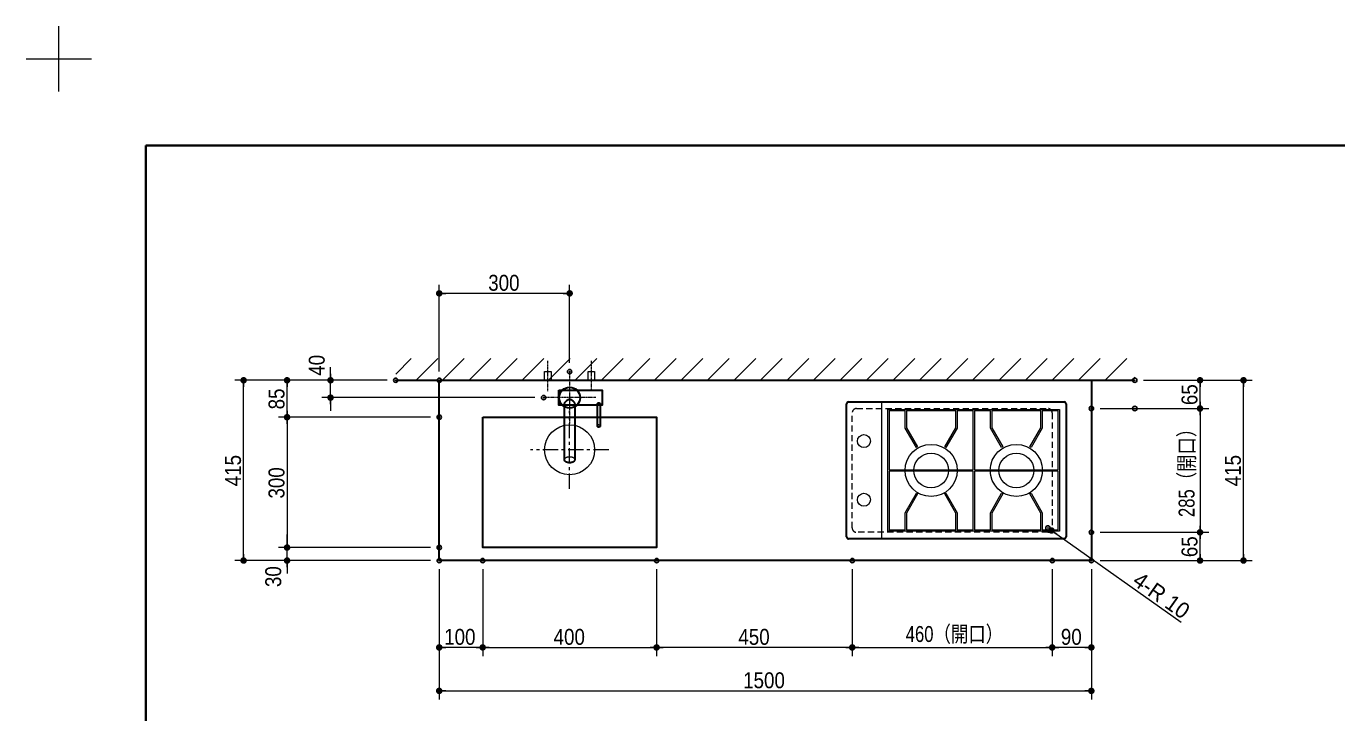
# Model space of a CAD drawing. Units: millimetres, scale not verified. Extents: x -6062 to 6062, y -3045 to 3045.
# Drawn here: x -6062 to -3048, y 1465 to 3045 of the extents above; entities that cross this region are included whole.
import ezdxf
from ezdxf.enums import TextEntityAlignment as Align

# ---------------------------------------------------------------- set-up
doc = ezdxf.new("R2010")
doc.units = ezdxf.units.MM
doc.header["$LTSCALE"] = 20
doc.header["$PDMODE"] = 32
doc.header["$PDSIZE"] = 10
doc.linetypes.add('USER1', pattern=[1.11, 0.71, -0.4])
doc.linetypes.add('USER2', pattern=[2.91, 1.76, -0.4, 0.35, -0.4])
for name, color, linetype, lineweight in [('0-0_4給排水', 7, 'Continuous', 15), ('0-1_1図面枠', 7, 'Continuous', 20), ('0-2_5ボウル・キャビネット', 7, 'Continuous', 15), ('0-3_2寸法-2', 7, 'Continuous', 15), ('0-4_0', 7, 'Continuous', 25), ('0-6_2寸法-1', 7, 'Continuous', 15)]:
    doc.layers.add(name, color=color, linetype=linetype, lineweight=lineweight)
doc.layers.add('0-5_Defpoints', color=7, linetype='Continuous')
doc.styles.add('ＭＳ Ｐゴシック', font='')
doc.styles.get('ＭＳ Ｐゴシック').set_extended_font_data('MS PGothic')

# ---------------------------------------------------------------- blocks, each defined once
blk = doc.blocks.new('グループ-8')
at = {"layer": '0-1_1図面枠', "lineweight": 15}
for p, q in [((-84000, 57900), (-84000, 60900)), ((-85500, 59400), (-82500, 59400))]:
    blk.add_line(p, q, dxfattribs=at)
blk = doc.blocks.new('グループ-10')
at = {"layer": '0-1_1図面枠', "lineweight": 35}
blk.add_lwpolyline([(-80000, 55400), (80000, 55400), (80000, -55400), (-80000, -55400)], close=True, dxfattribs=at)
blk = doc.blocks.new('図面枠')
at = {"layer": '0-1_1図面枠'}
for name in ['グループ-8', 'グループ-10']:
    blk.add_blockref(name, (0, 0), dxfattribs=at)
blk = doc.blocks.new('_Dot')
at = {"layer": '0-4_0'}
blk.add_line((-10, 0), (-20, 0), dxfattribs=at)
for points in [[(0, 0), (-10, 0), (-9.92, 1.25)], [(0, 0), (-9.92, -1.25), (-10, 0)], [(0, 0), (-9.92, 1.25), (-9.69, 2.49)], [(0, 0), (-9.69, -2.49), (-9.92, -1.25)], [(0, 0), (-9.69, 2.49), (-9.3, 3.68)], [(0, 0), (-9.3, -3.68), (-9.69, -2.49)], [(0, 0), (-9.3, 3.68), (-8.76, 4.82)], [(0, 0), (-8.76, -4.82), (-9.3, -3.68)], [(0, 0), (-8.76, 4.82), (-8.09, 5.88)], [(0, 0), (-8.09, -5.88), (-8.76, -4.82)], [(0, 0), (-8.09, 5.88), (-7.29, 6.85)], [(0, 0), (-7.29, -6.85), (-8.09, -5.88)], [(0, 0), (-7.29, 6.85), (-6.37, 7.71)], [(0, 0), (-6.37, -7.71), (-7.29, -6.85)], [(0, 0), (-6.37, 7.71), (-5.36, 8.44)], [(0, 0), (-5.36, -8.44), (-6.37, -7.71)], [(0, 0), (-5.36, 8.44), (-4.26, 9.05)], [(0, 0), (-4.26, -9.05), (-5.36, -8.44)], [(0, 0), (-4.26, 9.05), (-3.09, 9.51)], [(0, 0), (-3.09, -9.51), (-4.26, -9.05)], [(0, 0), (-3.09, 9.51), (-1.87, 9.82)], [(0, 0), (-1.87, -9.82), (-3.09, -9.51)], [(0, 0), (-1.87, 9.82), (-0.63, 9.98)], [(0, 0), (-0.63, -9.98), (-1.87, -9.82)], [(0, 0), (-0.63, 9.98), (0.63, 9.98)], [(0, 0), (0.63, -9.98), (-0.63, -9.98)], [(0, 0), (0.63, 9.98), (1.87, 9.82)], [(0, 0), (1.87, 9.82), (3.09, 9.51)], [(0, 0), (3.09, 9.51), (4.26, 9.05)], [(0, 0), (4.26, 9.05), (5.36, 8.44)], [(0, 0), (5.36, 8.44), (6.37, 7.71)], [(0, 0), (6.37, 7.71), (7.29, 6.85)], [(0, 0), (7.29, 6.85), (8.09, 5.88)], [(0, 0), (8.09, 5.88), (8.76, 4.82)], [(0, 0), (8.76, 4.82), (9.3, 3.68)], [(0, 0), (9.3, 3.68), (9.69, 2.49)], [(0, 0), (9.69, 2.49), (9.92, 1.25)], [(0, 0), (9.92, 1.25), (10, 0)], [(0, 0), (1.87, -9.82), (0.63, -9.98)], [(0, 0), (3.09, -9.51), (1.87, -9.82)], [(0, 0), (4.26, -9.05), (3.09, -9.51)], [(0, 0), (5.36, -8.44), (4.26, -9.05)], [(0, 0), (6.37, -7.71), (5.36, -8.44)], [(0, 0), (7.29, -6.85), (6.37, -7.71)], [(0, 0), (8.09, -5.88), (7.29, -6.85)], [(0, 0), (8.76, -4.82), (8.09, -5.88)], [(0, 0), (9.3, -3.68), (8.76, -4.82)], [(0, 0), (9.69, -2.49), (9.3, -3.68)], [(0, 0), (9.92, -1.25), (9.69, -2.49)], [(0, 0), (10, 0), (9.92, -1.25)]]:
    blk.add_solid(points, dxfattribs=at)
blk = doc.blocks.new('グループ-13')
at = {"layer": '0-2_5ボウル・キャビネット'}
for points in [[(-45860, 43250), (-41940, 43250), (-41880, 43250), (-37960, 43250), (-37960, 40480), (-37960, 40420), (-37960, 37650), (-41880, 37650), (-41940, 37650), (-45860, 37650), (-45860, 40420), (-45860, 40480)], [(-45800, 40480), (-41940, 40480), (-41940, 43190), (-42677.1, 43190), (-42677.1, 42396.1), (-43193.9, 41501.1), (-43245.8, 41531.1), (-42737.1, 42412.2), (-42737.1, 43190), (-45002.9, 43190), (-45002.9, 42412.2), (-44494.2, 41531.1), (-44546.1, 41501.1), (-45062.9, 42396.1), (-45062.9, 43190), (-45800, 43190)], [(-39273.9, 41501.1), (-39325.8, 41531.1), (-38817.1, 42412.2), (-38817.1, 43190), (-41082.9, 43190), (-41082.9, 42412.2), (-40574.2, 41531.1), (-40626.1, 41501.1), (-41142.9, 42396.1), (-41142.9, 43190), (-41880, 43190), (-41880, 40480), (-38020, 40480), (-38020, 43190), (-38757.1, 43190), (-38757.1, 42396.1)], [(-45062.9, 38503.9), (-44546.1, 39398.9), (-44494.2, 39368.9), (-45002.9, 38487.8), (-45002.9, 37710), (-42737.1, 37710), (-42737.1, 38487.8), (-43245.8, 39368.9), (-43193.9, 39398.9), (-42677.1, 38503.9), (-42677.1, 37710), (-41940, 37710), (-41940, 40420), (-45800, 40420), (-45800, 37710), (-45062.9, 37710)], [(-41082.9, 37710), (-38817.1, 37710), (-38817.1, 38487.8), (-39325.8, 39368.9), (-39273.9, 39398.9), (-38757.1, 38503.9), (-38757.1, 37710), (-38020, 37710), (-38020, 40420), (-41880, 40420), (-41880, 37710), (-41142.9, 37710), (-41142.9, 38503.9), (-40626.1, 39398.9), (-40574.2, 39368.9), (-41082.9, 38487.8)]]:
    blk.add_lwpolyline(points, close=True, dxfattribs=at)
blk = doc.blocks.new('グループ-14')
at = {"layer": '0-2_5ボウル・キャビネット', "lineweight": 30}
for p, q in [((-47760, 37390.8), (-47760, 43509.2)), ((-47669.2, 43600), (-37750.8, 43600)), ((-37660, 43509.2), (-37660, 37390.8)), ((-37750.8, 37300), (-47669.2, 37300))]:
    blk.add_line(p, q, dxfattribs=at)
at = {"layer": '0-2_5ボウル・キャビネット'}
blk.add_line((-46160, 43600), (-46160, 37300), dxfattribs=at)
for centre, radius in [((-46960, 41800), 300), ((-43870, 40450), 1200), ((-39950, 40450), 1200), ((-43870, 40450), 800), ((-39950, 40450), 800), ((-46960, 39100), 300)]:
    blk.add_circle(centre, radius, dxfattribs=at)
at = {"layer": '0-2_5ボウル・キャビネット', "lineweight": 30}
for centre, start, end in [((-47669.2, 43509.2), 90, 180), ((-37750.8, 43509.2), 0, 90), ((-47669.2, 37390.8), 180, 270), ((-37750.8, 37390.8), 270, 0)]:
    blk.add_arc(centre, 90.8, start, end, dxfattribs=at)
at = {"layer": '0-2_5ボウル・キャビネット'}
blk.add_blockref('グループ-13', (0, 0), dxfattribs=at)
blk = doc.blocks.new('グループ-22')
at = {"layer": '0-0_4給排水', "linetype": 'USER2'}
for p, q in [((-60500, 45000), (-60500, 42600)), ((-60500, 45000), (-60500, 42600)), ((-59300, 43800), (-61700, 43800))]:
    blk.add_line(p, q, dxfattribs=at)
at = {"layer": '0-0_4給排水', "lineweight": 30}
blk.add_lwpolyline([(-61000, 44150), (-59000, 44150), (-59000, 43450), (-61000, 43450)], close=True, dxfattribs=at)
for points in [[(-60514.3, 43712.3), (-60527, 43710.9), (-60552, 43705.4), (-60576, 43697), (-60598.8, 43686.1), (-60620.3, 43673.2), (-60640.5, 43658.8), (-60659.3, 43643.3), (-60676.7, 43626.9), (-60692.5, 43609.9), (-60706.8, 43592.6), (-60719.4, 43575.2), (-60730, 43557.9), (-60738.6, 43541.1), (-60744.9, 43525.1), (-60748.7, 43510.1), (-60749.7, 43503.1), (-60750, 43496.5), (-60750, 40942.1), (-60749, 40930.9), (-60745.8, 40919.4), (-60740.3, 40907.7), (-60732.4, 40896.1), (-60722.1, 40884.7), (-60709.2, 40873.7), (-60694.1, 40863.3), (-60676.8, 40853.7), (-60657.6, 40845.1), (-60636.8, 40837.5), (-60614.8, 40831.1), (-60592, 40825.9), (-60568.8, 40821.9), (-60545.5, 40819.2), (-60522.5, 40817.6), (-60500, 40817.1), (-60477.5, 40817.6), (-60454.5, 40819.2), (-60431.2, 40821.9), (-60408, 40825.9), (-60385.2, 40831.1)], [(-60385.2, 40831.1), (-60363.2, 40837.5), (-60342.4, 40845.1), (-60323.2, 40853.7), (-60305.9, 40863.3), (-60290.8, 40873.7), (-60277.9, 40884.7), (-60267.6, 40896.1), (-60259.7, 40907.7), (-60254.2, 40919.4), (-60251, 40930.9), (-60250, 40942.1), (-60250, 43496.9), (-60250.3, 43503.5), (-60251.3, 43510.5), (-60255.2, 43525.4), (-60261.5, 43541.5), (-60270.2, 43558.4), (-60281, 43575.8), (-60293.9, 43593.5), (-60308.4, 43611), (-60324.6, 43628.2), (-60342.4, 43644.8), (-60361.4, 43660.3), (-60382, 43674.7), (-60403.8, 43687.4), (-60426.8, 43698.1), (-60451, 43706.2), (-60476, 43711.3), (-60488.7, 43712.5), (-60501.5, 43712.9), (-60514.3, 43712.3)], [(-59080.3, 42497.4), (-59080, 42501), (-59080, 43496.9), (-59080.4, 43500.9), (-59081.5, 43505), (-59083.5, 43509.2), (-59086.1, 43513.4), (-59089.5, 43517.6), (-59093.6, 43521.6), (-59098.3, 43525.5), (-59103.6, 43529.2), (-59109.4, 43532.7), (-59115.7, 43535.8), (-59122.5, 43538.5), (-59129.6, 43540.7), (-59137.1, 43542.6), (-59144.7, 43543.9), (-59152.5, 43544.7), (-59160.4, 43544.9), (-59168.3, 43544.6), (-59176, 43543.8), (-59183.6, 43542.4), (-59191, 43540.6), (-59198, 43538.3), (-59204.7, 43535.5), (-59211, 43532.5), (-59216.7, 43529.1), (-59222, 43525.4), (-59226.6, 43521.5), (-59230.6, 43517.4), (-59233.9, 43513.3), (-59236.6, 43509.1), (-59238.5, 43504.9), (-59239.6, 43500.8), (-59240, 43496.8), (-59240, 42501), (-59239.7, 42497.4), (-59238.7, 42493.7), (-59236.9, 42490), (-59234.4, 42486.2)], [(-59234.4, 42486.2), (-59231.1, 42482.6), (-59227, 42479.1), (-59222.1, 42475.7), (-59216.6, 42472.7), (-59210.4, 42469.9), (-59203.8, 42467.5), (-59196.7, 42465.4), (-59189.4, 42463.8), (-59182, 42462.5), (-59174.6, 42461.6), (-59167.2, 42461.1), (-59160, 42461), (-59152.8, 42461.1), (-59145.4, 42461.6), (-59138, 42462.5), (-59130.6, 42463.8), (-59123.3, 42465.4), (-59116.2, 42467.5), (-59109.6, 42469.9), (-59103.4, 42472.7), (-59097.9, 42475.7), (-59093, 42479.1), (-59088.9, 42482.6), (-59085.6, 42486.2), (-59083.1, 42490), (-59081.3, 42493.7), (-59080.3, 42497.4)]]:
    blk.add_lwpolyline(points, dxfattribs=at)
at = {"layer": '0-0_4給排水'}
for points in [[(-59080, 42501), (-59080.3, 42504.6), (-59081.3, 42508.2), (-59083.1, 42512), (-59085.6, 42515.7), (-59088.9, 42519.3), (-59093, 42522.9), (-59097.9, 42526.2), (-59103.4, 42529.2), (-59109.6, 42532), (-59116.2, 42534.4), (-59123.3, 42536.5), (-59130.6, 42538.2), (-59138, 42539.4), (-59145.4, 42540.3), (-59152.8, 42540.8), (-59160, 42541), (-59167.2, 42540.8), (-59174.6, 42540.3), (-59182, 42539.4), (-59189.4, 42538.2), (-59196.7, 42536.5), (-59203.8, 42534.4), (-59210.4, 42532), (-59216.6, 42529.2), (-59222.1, 42526.2), (-59227, 42522.9), (-59231.1, 42519.3), (-59234.4, 42515.7), (-59236.9, 42512), (-59238.7, 42508.2), (-59239.7, 42504.6), (-59240, 42501)], [(-60250, 40942.1), (-60251, 40953.3), (-60254.2, 40964.9), (-60259.7, 40976.5), (-60267.6, 40988.1), (-60277.9, 40999.5), (-60290.8, 41010.5), (-60305.9, 41020.9), (-60323.2, 41030.5), (-60342.4, 41039.2), (-60363.2, 41046.7), (-60385.2, 41053.2), (-60408, 41058.3), (-60431.2, 41062.3), (-60454.5, 41065), (-60477.5, 41066.6), (-60500, 41067.1), (-60522.5, 41066.6), (-60545.5, 41065), (-60568.8, 41062.3), (-60592, 41058.3), (-60614.8, 41053.2), (-60636.8, 41046.7), (-60657.6, 41039.2), (-60676.8, 41030.5), (-60694.1, 41020.9), (-60709.2, 41010.5), (-60722.1, 40999.5), (-60732.4, 40988.1), (-60740.3, 40976.5), (-60745.8, 40964.9), (-60749, 40953.3), (-60750, 40942.1)]]:
    blk.add_lwpolyline(points, dxfattribs=at)
at = {"layer": '0-0_4給排水', "lineweight": 30}
blk.add_circle((-60500, 43800), 480, dxfattribs=at)
blk = doc.blocks.new('グループ-23')
at = {"layer": '0-0_4給排水', "linetype": 'USER2'}
for p, q in [((-61500, 44100), (-61500, 45500)), ((-59500, 44100), (-59500, 45500))]:
    blk.add_line(p, q, dxfattribs=at)
at = {"layer": '0-0_4給排水'}
for points in [[(-61650, 44600), (-61650, 45000), (-61350, 45000), (-61350, 44600)], [(-59650, 44600), (-59650, 45000), (-59350, 45000), (-59350, 44600)]]:
    blk.add_lwpolyline(points, dxfattribs=at)
blk.add_blockref('グループ-22', (0, 0), dxfattribs=at)

msp = doc.modelspace()

# ---------------------------------------------------------------- linework, layer by layer
at = {"layer": '0-2_5ボウル・キャビネット'}
for p, q in [((-5212.5, 2244.28), (-5176.78, 2280)), ((-5165.82, 2230), (-5115.82, 2280)), ((-5104.86, 2230), (-5054.86, 2280)), ((-5043.9, 2230), (-4993.9, 2280)), ((-4982.94, 2230), (-4932.94, 2280)), ((-4921.98, 2230), (-4871.98, 2280)), ((-4861.02, 2230), (-4811.02, 2280)), ((-4800.06, 2230), (-4750.06, 2280)), ((-4739.1, 2230), (-4689.1, 2280)), ((-4678.14, 2230), (-4628.14, 2280)), ((-4617.18, 2230), (-4567.18, 2280)), ((-4556.22, 2230), (-4506.22, 2280)), ((-4495.26, 2230), (-4445.26, 2280)), ((-4434.3, 2230), (-4384.3, 2280)), ((-4373.34, 2230), (-4323.34, 2280)), ((-4312.38, 2230), (-4262.38, 2280)), ((-4251.42, 2230), (-4201.42, 2280)), ((-4190.46, 2230), (-4140.46, 2280)), ((-4129.5, 2230), (-4079.5, 2280)), ((-4068.54, 2230), (-4018.54, 2280)), ((-4007.58, 2230), (-3957.58, 2280)), ((-3946.62, 2230), (-3896.62, 2280)), ((-3885.66, 2230), (-3835.66, 2280)), ((-3824.7, 2230), (-3774.7, 2280)), ((-3763.74, 2230), (-3713.74, 2280)), ((-3702.78, 2230), (-3652.78, 2280)), ((-3641.82, 2230), (-3591.82, 2280)), ((-3580.86, 2230), (-3530.86, 2280)), ((-3519.9, 2230), (-3512.5, 2237.4))]:
    msp.add_line(p, q, dxfattribs=at)
at = {"layer": '0-2_5ボウル・キャビネット', "lineweight": 30}
msp.add_line((-5212.5, 2230), (-3512.5, 2230), dxfattribs=at)
at = {"layer": '0-2_5ボウル・キャビネット', "linetype": 'USER2'}
for p, q in [((-4812.5, 1980), (-4812.5, 2160)), ((-4722.5, 2070), (-4902.5, 2070))]:
    msp.add_line(p, q, dxfattribs=at)
at = {"layer": '0-2_5ボウル・キャビネット', "linetype": 'USER1'}
for p, q in [((-4162.5, 1890), (-4162.5, 2155)), ((-4152.5, 2165), (-3712.5, 2165)), ((-3702.5, 2155), (-3702.5, 1890)), ((-3712.5, 1880), (-4152.5, 1880))]:
    msp.add_line(p, q, dxfattribs=at)
at = {"layer": '0-2_5ボウル・キャビネット', "lineweight": 30}
for points in [[(-5112.5, 2230), (-3612.5, 2230), (-3612.5, 1815), (-5112.5, 1815)], [(-5012.5, 2145), (-4612.5, 2145), (-4612.5, 1845), (-5012.5, 1845)]]:
    msp.add_lwpolyline(points, close=True, dxfattribs=at)
at = {"layer": '0-2_5ボウル・キャビネット'}
msp.add_circle((-4812.5, 2070), 57.5, dxfattribs=at)
at = {"layer": '0-2_5ボウル・キャビネット', "linetype": 'USER1'}
for centre, start, end in [((-4152.5, 2155), 90, 180), ((-3712.5, 2155), 0, 90), ((-4152.5, 1890), 180, 270), ((-3712.5, 1890), 270, 0)]:
    msp.add_arc(centre, 10, start, end, dxfattribs=at)
at = {"layer": '0-3_2寸法-2'}
for p, q in [((-5362.5, 2245.01), (-5362.5, 2260.01)), ((-5232.5, 2230), (-5382.5, 2230)), ((-5362.5, 2190), (-5362.5, 2230)), ((-4892.5, 2190), (-5382.5, 2190)), ((-5362.5, 2174.99), (-5362.5, 2159.99)), ((-5462.5, 1860.01), (-5462.5, 1875.01)), ((-3692.09, 1875.56), (-3406.1, 1673.22)), ((-5132.5, 1845), (-5482.5, 1845)), ((-5462.5, 1815), (-5462.5, 1845)), ((-5132.5, 1815), (-5482.5, 1815)), ((-5462.5, 1799.99), (-5462.5, 1784.99))]:
    msp.add_line(p, q, dxfattribs=at)
at = {"layer": '0-5_Defpoints'}
for p in [(-5112.5, 2430), (-5562.5, 2230), (-5462.5, 2230), (-5462.5, 2230), (-5362.5, 2230), (-5212.5, 2230), (-5112.5, 2230), (-4812.5, 2250), (-3512.5, 2230), (-3362.5, 2230), (-3362.5, 2230), (-3262.5, 2230), (-4872.5, 2190), (-5112.5, 2145), (-3612.5, 2165), (-3512.5, 2165), (-3712.5, 1890), (-3704.34, 1884.22), (-3612.5, 1880), (-3362.5, 1880), (-5462.5, 1845), (-5112.5, 1845), (-5462.5, 1815), (-5112.5, 1815), (-5012.5, 1815), (-4612.5, 1815), (-4162.5, 1815), (-4162.5, 1815), (-3702.5, 1815), (-3612.5, 1815), (-3362.5, 1815), (-5112.5, 1615), (-4612.5, 1615), (-4612.5, 1615), (-3702.5, 1615), (-3612.5, 1615), (-3612.5, 1515)]:
    msp.add_point(p, dxfattribs=at)
at = {"layer": '0-6_2寸法-1'}
for p, q in [((-5112.5, 2250), (-5112.5, 2450)), ((-4812.5, 2270), (-4812.5, 2450)), ((-4827.51, 2430), (-5097.49, 2430)), ((-5482.5, 2230), (-5582.5, 2230)), ((-5562.5, 1830.01), (-5562.5, 2214.99)), ((-5232.5, 2230), (-5482.5, 2230)), ((-5462.5, 2160.01), (-5462.5, 2214.99)), ((-3492.5, 2230), (-3342.5, 2230)), ((-3362.5, 2180.01), (-3362.5, 2214.99)), ((-3342.5, 2230), (-3242.5, 2230)), ((-3262.5, 1830.01), (-3262.5, 2214.99)), ((-5132.5, 2145), (-5482.5, 2145)), ((-5132.5, 2145), (-5482.5, 2145)), ((-3592.5, 2165), (-3342.5, 2165)), ((-3492.5, 2165), (-3342.5, 2165)), ((-3362.5, 2149.99), (-3362.5, 1895.01)), ((-5462.5, 2129.99), (-5462.5, 1860.01)), ((-3592.5, 1880), (-3342.5, 1880)), ((-3592.5, 1880), (-3342.5, 1880)), ((-5132.5, 1845), (-5482.5, 1845)), ((-3362.5, 1830.01), (-3362.5, 1864.99)), ((-5482.5, 1815), (-5582.5, 1815)), ((-3592.5, 1815), (-3342.5, 1815)), ((-3342.5, 1815), (-3242.5, 1815)), ((-5112.5, 1795), (-5112.5, 1595)), ((-5012.5, 1795), (-5012.5, 1595)), ((-5012.5, 1795), (-5012.5, 1595)), ((-4612.5, 1795), (-4612.5, 1595)), ((-4612.5, 1795), (-4612.5, 1595)), ((-4162.5, 1795), (-4162.5, 1595)), ((-4162.5, 1795), (-4162.5, 1595)), ((-3702.5, 1795), (-3702.5, 1595)), ((-3702.5, 1795), (-3702.5, 1595)), ((-3612.5, 1795), (-3612.5, 1595)), ((-5027.51, 1615), (-5097.49, 1615)), ((-4997.49, 1615), (-4627.51, 1615)), ((-4177.51, 1615), (-4597.49, 1615)), ((-4147.49, 1615), (-3717.51, 1615)), ((-3627.51, 1615), (-3687.49, 1615)), ((-5112.5, 1595), (-5112.5, 1495)), ((-3612.5, 1595), (-3612.5, 1495)), ((-5097.49, 1515), (-3627.51, 1515))]:
    msp.add_line(p, q, dxfattribs=at)

# ---------------------------------------------------------------- block references
at = {"layer": '0-0_4給排水', "xscale": 0.05, "yscale": 0.05}
msp.add_blockref('グループ-23', (-1787.5, 0), dxfattribs=at)
at = {"layer": '0-1_1図面枠', "xscale": 0.05, "yscale": 0.05}
msp.add_blockref('図面枠', (-1787.5, 0), dxfattribs=at)
at = {"layer": '0-2_5ボウル・キャビネット', "xscale": 0.05, "yscale": 0.05}
msp.add_blockref('グループ-14', (-1787.5, 0), dxfattribs=at)
at = {"layer": '0-3_2寸法-2', "xscale": 0.7503418, "yscale": 0.7503418}
for p, rotation in [((-5362.5, 2230), 270), ((-5362.5, 2190), 90), ((-3704.34, 1884.22), 144.71987), ((-5462.5, 1845), 270), ((-5462.5, 1815), 90)]:
    msp.add_blockref('_Dot', p, dxfattribs=dict(at, rotation=rotation))
at = {"layer": '0-6_2寸法-1', "xscale": 0.7503418, "yscale": 0.7503418}
for p, rotation in [((-5112.5, 2430), 180), ((-5562.5, 2230), 90), ((-5462.5, 2230), 90), ((-3362.5, 2230), 90), ((-3262.5, 2230), 90), ((-3362.5, 2165), 270), ((-3362.5, 2165), 90), ((-5462.5, 2145), 270), ((-5462.5, 2145), 90), ((-3362.5, 1880), 270), ((-3362.5, 1880), 90), ((-5462.5, 1845), 270), ((-5562.5, 1815), 270), ((-3362.5, 1815), 270), ((-3262.5, 1815), 270), ((-5112.5, 1615), 180), ((-5012.5, 1615), 180), ((-4612.5, 1615), 180), ((-4162.5, 1615), 180), ((-3702.5, 1615), 180), ((-5112.5, 1515), 180)]:
    msp.add_blockref('_Dot', p, dxfattribs=dict(at, rotation=rotation))
for p in [(-4812.5, 2430), (-5012.5, 1615), (-4612.5, 1615), (-4162.5, 1615), (-3702.5, 1615), (-3612.5, 1615), (-3612.5, 1515)]:
    msp.add_blockref('_Dot', p, dxfattribs=at)

# ---------------------------------------------------------------- texts
at = {"layer": '0-3_2寸法-2', "style": 'ＭＳ Ｐゴシック', "width": 0.9}
for s, p in [('40', (-5364.98, 2240.41)), ('30', (-5464.98, 1754.02))]:
    msp.add_text(s, height=36.66, rotation=90, dxfattribs=at).set_placement(p, align=Align.BOTTOM_LEFT)
at = {"layer": '0-3_2寸法-2', "style": 'ＭＳ Ｐゴシック'}
msp.add_text('4-R 10', height=36.66, rotation=324.72, dxfattribs=at).set_placement((-3526.84, 1752.57), align=Align.BOTTOM_LEFT)
at = {"layer": '0-6_2寸法-1', "style": 'ＭＳ Ｐゴシック'}
for s, width, p in [('300', 0.9, (-4999.78, 2425.04)), ('100', 0.9, (-5101.11, 1610.04)), ('400', 0.9, (-4849.39, 1610.04)), ('450', 0.9, (-4424.39, 1610.04)), ('460（開口）', 0.8, (-4039.51, 1616.58)), ('90', 0.9, (-3682.58, 1610.04)), ('1500', 0.9, (-4413.41, 1510.04))]:
    msp.add_text(s, height=36.66, dxfattribs=dict(at, width=width)).set_placement(p, align=Align.BOTTOM_LEFT)
for s, width, p in [('85', 0.9, (-5457.44, 2163.01)), ('65', 0.9, (-3357.44, 2172.81)), ('285（開口）', 0.8, (-3364.08, 1915.1)), ('415', 0.9, (-5557.54, 1986)), ('415', 0.9, (-3257.54, 1986)), ('300', 0.9, (-5457.54, 1957.72)), ('65', 0.9, (-3357.44, 1822.81))]:
    msp.add_text(s, height=36.66, rotation=90, dxfattribs=dict(at, width=width)).set_placement(p, align=Align.BOTTOM_LEFT)

doc.saveas('drawing.dxf')
